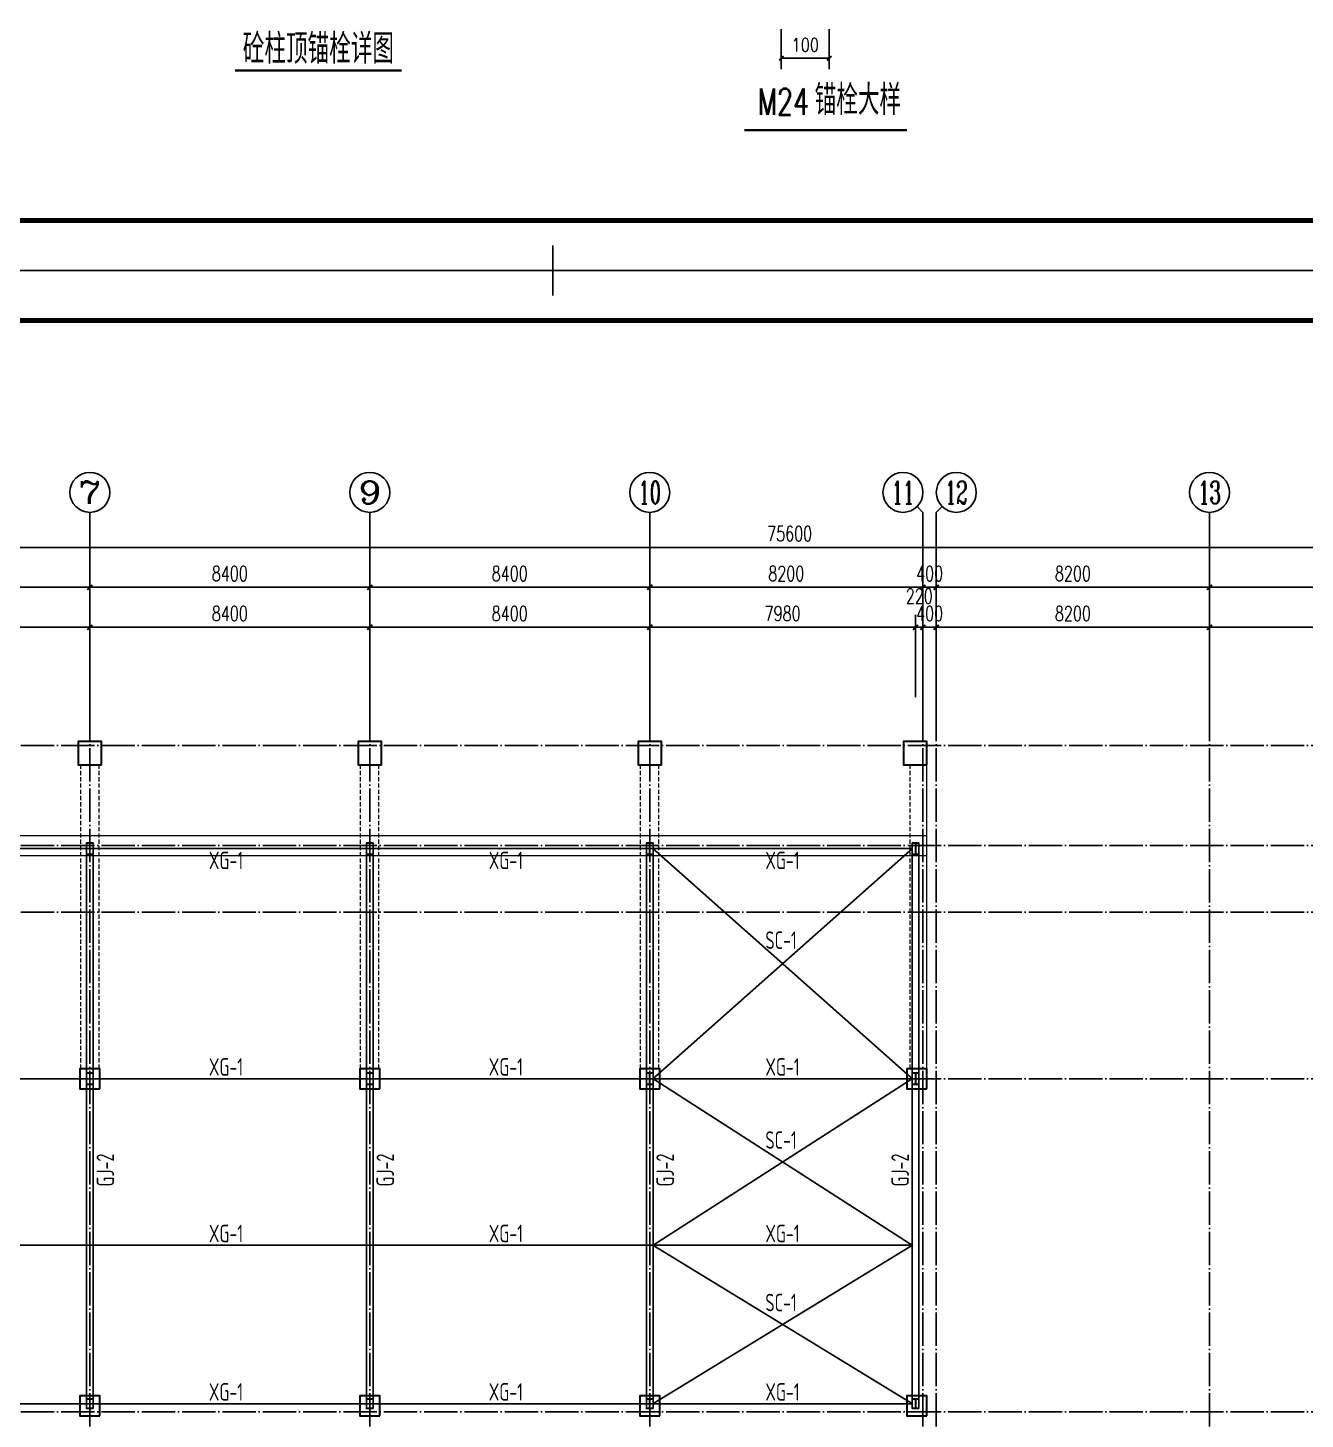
# Model space of a CAD drawing. Extents: x 712773 to 1022356, y -298958 to 209542.
# Drawn here: x 943530 to 981862, y -92237 to -50473 of the extents above; entities that cross this region are included whole.
import ezdxf
from ezdxf.enums import TextEntityAlignment as Align

# ---------------------------------------------------------------- set-up
doc = ezdxf.new("R2010")
doc.units = 0
doc.header["$LTSCALE"] = 500
doc.header["$MEASUREMENT"] = 0
doc.linetypes.add('DOTE', pattern=[2.42, 2, -0.2, 0.02, -0.2])
doc.linetypes.add('HIDDEN', pattern=[0.375, 0.25, -0.125])
doc.layers.get('0').update_dxf_attribs({"linetype": 'CONTINUOUS'})
doc.layers.get('DEFPOINTS').update_dxf_attribs({"linetype": 'CONTINUOUS'})
for name, color, linetype, lineweight in [('0S-柱-线', 50, 'CONTINUOUS', 30), ('0S-梁-不可见', 4, 'HIDDEN', 18), ('0S-梁-线', 5, 'CONTINUOUS', 18)]:
    doc.layers.add(name, color=color, linetype=linetype, lineweight=lineweight)
for name, color, linetype in [('2001', 4, 'CONTINUOUS'), ('AXIS', 3, 'CONTINUOUS'), ('AXIS_TEXT', 7, 'CONTINUOUS'), ('CAMERA', 6, 'CONTINUOUS'), ('DOTE', 1, 'DOTE'), ('PUB_TEXT', 7, 'CONTINUOUS'), ('S-HOLE', 5, 'CONTINUOUS'), ('T-TK', 157, 'CONTINUOUS'), ('照明平面标注层', 111, 'CONTINUOUS'), ('钢架', 7, 'CONTINUOUS')]:
    doc.layers.add(name, color=color, linetype=linetype)
doc.styles.add('_TCH_AXIS', font='COMPLEX', dxfattribs={"bigfont": 'GBCBIG'})
doc.styles.add('_TCH_DIM', font='SIMPLEX', dxfattribs={"bigfont": 'GBCBIG'})
doc.styles.add('_TCH_DIM_T3', font='SIMPLEX', dxfattribs={"width": 0.705882, "bigfont": 'GBCBIG'})
doc.styles.add('COMPLEX', font='COMPLEX')
doc.styles.add('DIM_FONT', font='SIMPLEX.shx', dxfattribs={"width": 0.8})
doc.styles.add('TSSD_Rein', font='tssdeng.shx', dxfattribs={"width": 0.7, "bigfont": 'hztxt.shx'})
doc.dimstyles.new('_TCH_ARCH&&150', dxfattribs={"dimtxt": 446.25, "dimasz": 150, "dimexe": 375, "dimexo": 450, "dimgap": 189.375, "dimtad": 1, "dimdec": 0, "dimzin": 0, "dimdsep": 46, "dimtxsty": '_TCH_DIM_T3', "dimblk": 'ARCHTICK', "dimcen": 0.09, "dimclrt": 7, "dimazin": 2, "dimtfac": 1, "dimtdec": 0, "dimtix": 1, "dimtmove": 2, "dimatfit": 3, "dimfxl": 0, "dimtolj": 1, "dimtzin": 0, "dimarcsym": 0})

# ---------------------------------------------------------------- blocks, each defined once
blk = doc.blocks.new('A1E图框')
at = {"layer": 'T-TK'}
for p, q in [((34800, -24700), (118900, -24700)), ((76850, -24700), (76850, -25200)), ((76850, -83600), (76850, -84100)), ((34800, -84100), (118900, -84100))]:
    blk.add_line(p, q, dxfattribs=at)
at = {"layer": 'T-TK', "const_width": 100}
blk.add_lwpolyline([(37300, -83100), (117900, -83100), (117900, -25700), (37300, -25700)], close=True, dxfattribs=at)
blk = doc.blocks.new('_ArchTick')
at = {"color": 0, "linetype": 'ByBlock', "const_width": 0.4}
blk.add_lwpolyline([(-0.5, -0.5), (0.5, 0.5)], dxfattribs=at)
blk = doc.blocks.new('sergsbgegberbsegb')
at = {"layer": '0S-梁-不可见'}
for p, q in [((1001890, -262753), (1001890, -253633)), ((1002440, -262753), (1002440, -253633)), ((1010290, -262753), (1010290, -253633)), ((1010840, -262753), (1010840, -253633)), ((1018690, -262753), (1018690, -253633)), ((1019240, -262753), (1019240, -253633)), ((1026785, -262753), (1026785, -253633))]:
    blk.add_line(p, q, dxfattribs=at)
at = {"layer": '0S-梁-线'}
for p, q in [((1027285, -262753), (1027285, -253633)), ((985245, -255753), (1027285, -255753)), ((985245, -256353), (1027285, -256353))]:
    blk.add_line(p, q, dxfattribs=at)
blk = doc.blocks.new('aweffewgfag')
at = {"layer": '0S-柱-线'}
for points in [[(1002515, -253633), (1002515, -252933), (1001815, -252933), (1001815, -253633)], [(1010915, -253633), (1010915, -252933), (1010215, -252933), (1010215, -253633)], [(1019315, -253633), (1019315, -252933), (1018615, -252933), (1018615, -253633)], [(1027285, -253633), (1027285, -252933), (1026585, -252933), (1026585, -253633)], [(1002465, -263353), (1002465, -262753), (1001865, -262753), (1001865, -263353)], [(1010865, -263353), (1010865, -262753), (1010265, -262753), (1010265, -263353)], [(1019265, -263353), (1019265, -262753), (1018665, -262753), (1018665, -263353)], [(1027285, -263353), (1027285, -262753), (1026685, -262753), (1026685, -263353)], [(1002465, -273173), (1002465, -272573), (1001865, -272573), (1001865, -273173)], [(1010865, -273173), (1010865, -272573), (1010265, -272573), (1010265, -273173)], [(1019265, -273173), (1019265, -272573), (1018665, -272573), (1018665, -273173)], [(1027285, -273173), (1027285, -272573), (1026685, -272573), (1026685, -273173)]]:
    blk.add_lwpolyline(points, close=True, dxfattribs=at)
blk = doc.blocks.new('*D396')
at = {"layer": 'AXIS', "color": 0, "lineweight": -2, "transparency": 16777216}
for p, q in [((928591, -70567), (928591, -65692)), ((1004191, -70567), (1004191, -65692)), ((928591, -66067), (1004191, -66067))]:
    blk.add_line(p, q, dxfattribs=at)
at = {"layer": 'DEFPOINTS', "color": 0, "transparency": 16777216}
for p in [(1004191, -66067), (928591, -71017), (1004191, -71017)]:
    blk.add_point(p, dxfattribs=at)
at = {"layer": 'AXIS', "color": 0, "lineweight": -2, "transparency": 16777216, "xscale": 150, "yscale": 150, "zscale": 150, "rotation": 180}
blk.add_blockref('_ArchTick', (928591, -66067), dxfattribs=at)
at = {"layer": 'AXIS', "color": 0, "lineweight": -2, "transparency": 16777216, "xscale": 150, "yscale": 150, "zscale": 150}
blk.add_blockref('_ArchTick', (1004191, -66067), dxfattribs=at)
at = {"layer": 'AXIS', "color": 7, "transparency": 16777216, "insert": (966391, -65655), "char_height": 446.2, "attachment_point": 5, "style": '_TCH_DIM_T3'}
blk.add_mtext('\\A1;75600', dxfattribs=at)
blk = doc.blocks.new('*D398')
at = {"layer": 'AXIS', "color": 0, "lineweight": -2, "transparency": 16777216}
for p, q in [((936991, -70567), (936991, -66892)), ((945391, -70567), (945391, -66892)), ((936991, -67267), (945391, -67267))]:
    blk.add_line(p, q, dxfattribs=at)
at = {"layer": 'DEFPOINTS', "color": 0, "transparency": 16777216}
for p in [(945391, -67267), (936991, -71017), (945391, -71017)]:
    blk.add_point(p, dxfattribs=at)
at = {"layer": 'AXIS', "color": 0, "lineweight": -2, "transparency": 16777216, "xscale": 150, "yscale": 150, "zscale": 150, "rotation": 180}
blk.add_blockref('_ArchTick', (936991, -67267), dxfattribs=at)
at = {"layer": 'AXIS', "color": 0, "lineweight": -2, "transparency": 16777216, "xscale": 150, "yscale": 150, "zscale": 150}
blk.add_blockref('_ArchTick', (945391, -67267), dxfattribs=at)
at = {"layer": 'AXIS', "color": 7, "transparency": 16777216, "insert": (941191, -66855), "char_height": 446.2, "attachment_point": 5, "style": '_TCH_DIM_T3'}
blk.add_mtext('\\A1;8400', dxfattribs=at)
blk = doc.blocks.new('*D399')
at = {"layer": 'AXIS', "color": 0, "lineweight": -2, "transparency": 16777216}
for p, q in [((945391, -70567), (945391, -66892)), ((953791, -70567), (953791, -66892)), ((945391, -67267), (953791, -67267))]:
    blk.add_line(p, q, dxfattribs=at)
at = {"layer": 'DEFPOINTS', "color": 0, "transparency": 16777216}
for p in [(953791, -67267), (945391, -71017), (953791, -71017)]:
    blk.add_point(p, dxfattribs=at)
at = {"layer": 'AXIS', "color": 0, "lineweight": -2, "transparency": 16777216, "xscale": 150, "yscale": 150, "zscale": 150, "rotation": 180}
blk.add_blockref('_ArchTick', (945391, -67267), dxfattribs=at)
at = {"layer": 'AXIS', "color": 0, "lineweight": -2, "transparency": 16777216, "xscale": 150, "yscale": 150, "zscale": 150}
blk.add_blockref('_ArchTick', (953791, -67267), dxfattribs=at)
at = {"layer": 'AXIS', "color": 7, "transparency": 16777216, "insert": (949591, -66855), "char_height": 446.2, "attachment_point": 5, "style": '_TCH_DIM_T3'}
blk.add_mtext('\\A1;8400', dxfattribs=at)
blk = doc.blocks.new('*D400')
at = {"layer": 'AXIS', "color": 0, "lineweight": -2, "transparency": 16777216}
for p, q in [((953791, -70567), (953791, -66892)), ((962191, -70567), (962191, -66892)), ((953791, -67267), (962191, -67267))]:
    blk.add_line(p, q, dxfattribs=at)
at = {"layer": 'DEFPOINTS', "color": 0, "transparency": 16777216}
for p in [(962191, -67267), (953791, -71017), (962191, -71017)]:
    blk.add_point(p, dxfattribs=at)
at = {"layer": 'AXIS', "color": 0, "lineweight": -2, "transparency": 16777216, "xscale": 150, "yscale": 150, "zscale": 150, "rotation": 180}
blk.add_blockref('_ArchTick', (953791, -67267), dxfattribs=at)
at = {"layer": 'AXIS', "color": 0, "lineweight": -2, "transparency": 16777216, "xscale": 150, "yscale": 150, "zscale": 150}
blk.add_blockref('_ArchTick', (962191, -67267), dxfattribs=at)
at = {"layer": 'AXIS', "color": 7, "transparency": 16777216, "insert": (957991, -66855), "char_height": 446.2, "attachment_point": 5, "style": '_TCH_DIM_T3'}
blk.add_mtext('\\A1;8400', dxfattribs=at)
blk = doc.blocks.new('*D401')
at = {"layer": 'AXIS', "color": 0, "lineweight": -2, "transparency": 16777216}
for p, q in [((962191, -70567), (962191, -66892)), ((970391, -70567), (970391, -66892)), ((962191, -67267), (970391, -67267))]:
    blk.add_line(p, q, dxfattribs=at)
at = {"layer": 'DEFPOINTS', "color": 0, "transparency": 16777216}
for p in [(970391, -67267), (962191, -71017), (970391, -71017)]:
    blk.add_point(p, dxfattribs=at)
at = {"layer": 'AXIS', "color": 0, "lineweight": -2, "transparency": 16777216, "xscale": 150, "yscale": 150, "zscale": 150, "rotation": 180}
blk.add_blockref('_ArchTick', (962191, -67267), dxfattribs=at)
at = {"layer": 'AXIS', "color": 0, "lineweight": -2, "transparency": 16777216, "xscale": 150, "yscale": 150, "zscale": 150}
blk.add_blockref('_ArchTick', (970391, -67267), dxfattribs=at)
at = {"layer": 'AXIS', "color": 7, "transparency": 16777216, "insert": (966291, -66855), "char_height": 446.2, "attachment_point": 5, "style": '_TCH_DIM_T3'}
blk.add_mtext('\\A1;8200', dxfattribs=at)
blk = doc.blocks.new('*D402')
at = {"layer": 'AXIS', "color": 0, "lineweight": -2, "transparency": 16777216}
for p, q in [((970391, -70567), (970391, -66892)), ((970791, -70567), (970791, -66892)), ((970391, -67267), (970241, -67267)), ((970391, -67267), (970791, -67267)), ((970791, -67267), (970941, -67267))]:
    blk.add_line(p, q, dxfattribs=at)
at = {"layer": 'DEFPOINTS', "color": 0, "transparency": 16777216}
for p in [(970791, -67267), (970391, -71017), (970791, -71017)]:
    blk.add_point(p, dxfattribs=at)
at = {"layer": 'AXIS', "color": 0, "lineweight": -2, "transparency": 16777216, "xscale": 150, "yscale": 150, "zscale": 150}
blk.add_blockref('_ArchTick', (970391, -67267), dxfattribs=at)
at = {"layer": 'AXIS', "color": 0, "lineweight": -2, "transparency": 16777216, "xscale": 150, "yscale": 150, "zscale": 150, "rotation": 180}
blk.add_blockref('_ArchTick', (970791, -67267), dxfattribs=at)
at = {"layer": 'AXIS', "color": 7, "transparency": 16777216, "insert": (970591, -66855), "char_height": 446.2, "attachment_point": 5, "style": '_TCH_DIM_T3'}
blk.add_mtext('\\A1;400', dxfattribs=at)
blk = doc.blocks.new('*D403')
at = {"layer": 'AXIS', "color": 0, "lineweight": -2, "transparency": 16777216}
for p, q in [((970791, -70567), (970791, -66892)), ((978991, -70567), (978991, -66892)), ((970791, -67267), (978991, -67267))]:
    blk.add_line(p, q, dxfattribs=at)
at = {"layer": 'DEFPOINTS', "color": 0, "transparency": 16777216}
for p in [(978991, -67267), (970791, -71017), (978991, -71017)]:
    blk.add_point(p, dxfattribs=at)
at = {"layer": 'AXIS', "color": 0, "lineweight": -2, "transparency": 16777216, "xscale": 150, "yscale": 150, "zscale": 150, "rotation": 180}
blk.add_blockref('_ArchTick', (970791, -67267), dxfattribs=at)
at = {"layer": 'AXIS', "color": 0, "lineweight": -2, "transparency": 16777216, "xscale": 150, "yscale": 150, "zscale": 150}
blk.add_blockref('_ArchTick', (978991, -67267), dxfattribs=at)
at = {"layer": 'AXIS', "color": 7, "transparency": 16777216, "insert": (974891, -66855), "char_height": 446.2, "attachment_point": 5, "style": '_TCH_DIM_T3'}
blk.add_mtext('\\A1;8200', dxfattribs=at)
blk = doc.blocks.new('*D404')
at = {"layer": 'AXIS', "color": 0, "lineweight": -2, "transparency": 16777216}
for p, q in [((978991, -70567), (978991, -66892)), ((987391, -70567), (987391, -66892)), ((978991, -67267), (987391, -67267))]:
    blk.add_line(p, q, dxfattribs=at)
at = {"layer": 'DEFPOINTS', "color": 0, "transparency": 16777216}
for p in [(987391, -67267), (978991, -71017), (987391, -71017)]:
    blk.add_point(p, dxfattribs=at)
at = {"layer": 'AXIS', "color": 0, "lineweight": -2, "transparency": 16777216, "xscale": 150, "yscale": 150, "zscale": 150, "rotation": 180}
blk.add_blockref('_ArchTick', (978991, -67267), dxfattribs=at)
at = {"layer": 'AXIS', "color": 0, "lineweight": -2, "transparency": 16777216, "xscale": 150, "yscale": 150, "zscale": 150}
blk.add_blockref('_ArchTick', (987391, -67267), dxfattribs=at)
at = {"layer": 'AXIS', "color": 7, "transparency": 16777216, "insert": (983191, -66855), "char_height": 446.2, "attachment_point": 5, "style": '_TCH_DIM_T3'}
blk.add_mtext('\\A1;8400', dxfattribs=at)
blk = doc.blocks.new('*D604')
at = {"layer": 'AXIS', "color": 0, "lineweight": -2, "transparency": 16777216}
for p, q in [((936991, -70567), (936991, -68092)), ((936991, -68467), (945391, -68467)), ((945391, -70567), (945391, -68092))]:
    blk.add_line(p, q, dxfattribs=at)
at = {"layer": 'DEFPOINTS', "color": 0, "transparency": 16777216}
for p in [(945391, -68467), (936991, -71017), (945391, -71017)]:
    blk.add_point(p, dxfattribs=at)
at = {"layer": 'AXIS', "color": 0, "lineweight": -2, "transparency": 16777216, "xscale": 150, "yscale": 150, "zscale": 150, "rotation": 180}
blk.add_blockref('_ArchTick', (936991, -68467), dxfattribs=at)
at = {"layer": 'AXIS', "color": 0, "lineweight": -2, "transparency": 16777216, "xscale": 150, "yscale": 150, "zscale": 150}
blk.add_blockref('_ArchTick', (945391, -68467), dxfattribs=at)
at = {"layer": 'AXIS', "color": 7, "transparency": 16777216, "insert": (941191, -68055), "char_height": 446.2, "attachment_point": 5, "style": '_TCH_DIM_T3'}
blk.add_mtext('\\A1;8400', dxfattribs=at)
blk = doc.blocks.new('*D605')
at = {"layer": 'AXIS', "color": 0, "lineweight": -2, "transparency": 16777216}
for p, q in [((945391, -70567), (945391, -68092)), ((945391, -68467), (953791, -68467)), ((953791, -70567), (953791, -68092))]:
    blk.add_line(p, q, dxfattribs=at)
at = {"layer": 'DEFPOINTS', "color": 0, "transparency": 16777216}
for p in [(953791, -68467), (945391, -71017), (953791, -71017)]:
    blk.add_point(p, dxfattribs=at)
at = {"layer": 'AXIS', "color": 0, "lineweight": -2, "transparency": 16777216, "xscale": 150, "yscale": 150, "zscale": 150, "rotation": 180}
blk.add_blockref('_ArchTick', (945391, -68467), dxfattribs=at)
at = {"layer": 'AXIS', "color": 0, "lineweight": -2, "transparency": 16777216, "xscale": 150, "yscale": 150, "zscale": 150}
blk.add_blockref('_ArchTick', (953791, -68467), dxfattribs=at)
at = {"layer": 'AXIS', "color": 7, "transparency": 16777216, "insert": (949591, -68055), "char_height": 446.2, "attachment_point": 5, "style": '_TCH_DIM_T3'}
blk.add_mtext('\\A1;8400', dxfattribs=at)
blk = doc.blocks.new('*D606')
at = {"layer": 'AXIS', "color": 0, "lineweight": -2, "transparency": 16777216}
for p, q in [((953791, -70567), (953791, -68092)), ((953791, -68467), (962191, -68467)), ((962191, -70567), (962191, -68092))]:
    blk.add_line(p, q, dxfattribs=at)
at = {"layer": 'DEFPOINTS', "color": 0, "transparency": 16777216}
for p in [(962191, -68467), (953791, -71017), (962191, -71017)]:
    blk.add_point(p, dxfattribs=at)
at = {"layer": 'AXIS', "color": 0, "lineweight": -2, "transparency": 16777216, "xscale": 150, "yscale": 150, "zscale": 150, "rotation": 180}
blk.add_blockref('_ArchTick', (953791, -68467), dxfattribs=at)
at = {"layer": 'AXIS', "color": 0, "lineweight": -2, "transparency": 16777216, "xscale": 150, "yscale": 150, "zscale": 150}
blk.add_blockref('_ArchTick', (962191, -68467), dxfattribs=at)
at = {"layer": 'AXIS', "color": 7, "transparency": 16777216, "insert": (957991, -68055), "char_height": 446.2, "attachment_point": 5, "style": '_TCH_DIM_T3'}
blk.add_mtext('\\A1;8400', dxfattribs=at)
blk = doc.blocks.new('*D607')
at = {"layer": 'AXIS', "color": 0, "lineweight": -2, "transparency": 16777216}
for p, q in [((962191, -70567), (962191, -68092)), ((962191, -68467), (970171, -68467)), ((970171, -70567), (970171, -68092))]:
    blk.add_line(p, q, dxfattribs=at)
at = {"layer": 'DEFPOINTS', "color": 0, "transparency": 16777216}
for p in [(970171, -68467), (962191, -71017), (970171, -71017)]:
    blk.add_point(p, dxfattribs=at)
at = {"layer": 'AXIS', "color": 0, "lineweight": -2, "transparency": 16777216, "xscale": 150, "yscale": 150, "zscale": 150, "rotation": 180}
blk.add_blockref('_ArchTick', (962191, -68467), dxfattribs=at)
at = {"layer": 'AXIS', "color": 0, "lineweight": -2, "transparency": 16777216, "xscale": 150, "yscale": 150, "zscale": 150}
blk.add_blockref('_ArchTick', (970171, -68467), dxfattribs=at)
at = {"layer": 'AXIS', "color": 7, "transparency": 16777216, "insert": (966181, -68055), "char_height": 446.2, "attachment_point": 5, "style": '_TCH_DIM_T3'}
blk.add_mtext('\\A1;7980', dxfattribs=at)
blk = doc.blocks.new('*D608')
at = {"layer": 'AXIS', "color": 0, "lineweight": -2, "transparency": 16777216}
for p, q in [((970171, -68467), (970021, -68467)), ((970171, -70567), (970171, -68092)), ((970171, -68467), (970391, -68467)), ((970391, -70567), (970391, -68092)), ((970391, -68467), (970541, -68467))]:
    blk.add_line(p, q, dxfattribs=at)
at = {"layer": 'DEFPOINTS', "color": 0, "transparency": 16777216}
for p in [(970391, -68467), (970171, -71017), (970391, -71017)]:
    blk.add_point(p, dxfattribs=at)
at = {"layer": 'AXIS', "color": 0, "lineweight": -2, "transparency": 16777216, "xscale": 150, "yscale": 150, "zscale": 150}
blk.add_blockref('_ArchTick', (970171, -68467), dxfattribs=at)
at = {"layer": 'AXIS', "color": 0, "lineweight": -2, "transparency": 16777216, "xscale": 150, "yscale": 150, "zscale": 150, "rotation": 180}
blk.add_blockref('_ArchTick', (970391, -68467), dxfattribs=at)
at = {"layer": 'AXIS', "color": 7, "transparency": 16777216, "insert": (970281, -67530), "char_height": 446.2, "attachment_point": 5, "style": '_TCH_DIM_T3'}
blk.add_mtext('\\A1;220', dxfattribs=at)
blk = doc.blocks.new('*D609')
at = {"layer": 'AXIS', "color": 0, "lineweight": -2, "transparency": 16777216}
for p, q in [((970391, -68467), (970241, -68467)), ((970391, -70567), (970391, -68092)), ((970391, -68467), (970791, -68467)), ((970791, -70567), (970791, -68092)), ((970791, -68467), (970941, -68467))]:
    blk.add_line(p, q, dxfattribs=at)
at = {"layer": 'DEFPOINTS', "color": 0, "transparency": 16777216}
for p in [(970791, -68467), (970391, -71017), (970791, -71017)]:
    blk.add_point(p, dxfattribs=at)
at = {"layer": 'AXIS', "color": 0, "lineweight": -2, "transparency": 16777216, "xscale": 150, "yscale": 150, "zscale": 150}
blk.add_blockref('_ArchTick', (970391, -68467), dxfattribs=at)
at = {"layer": 'AXIS', "color": 0, "lineweight": -2, "transparency": 16777216, "xscale": 150, "yscale": 150, "zscale": 150, "rotation": 180}
blk.add_blockref('_ArchTick', (970791, -68467), dxfattribs=at)
at = {"layer": 'AXIS', "color": 7, "transparency": 16777216, "insert": (970591, -68055), "char_height": 446.2, "attachment_point": 5, "style": '_TCH_DIM_T3'}
blk.add_mtext('\\A1;400', dxfattribs=at)
blk = doc.blocks.new('*D610')
at = {"layer": 'AXIS', "color": 0, "lineweight": -2, "transparency": 16777216}
for p, q in [((970791, -70567), (970791, -68092)), ((970791, -68467), (978991, -68467)), ((978991, -70567), (978991, -68092))]:
    blk.add_line(p, q, dxfattribs=at)
at = {"layer": 'DEFPOINTS', "color": 0, "transparency": 16777216}
for p in [(978991, -68467), (970791, -71017), (978991, -71017)]:
    blk.add_point(p, dxfattribs=at)
at = {"layer": 'AXIS', "color": 0, "lineweight": -2, "transparency": 16777216, "xscale": 150, "yscale": 150, "zscale": 150, "rotation": 180}
blk.add_blockref('_ArchTick', (970791, -68467), dxfattribs=at)
at = {"layer": 'AXIS', "color": 0, "lineweight": -2, "transparency": 16777216, "xscale": 150, "yscale": 150, "zscale": 150}
blk.add_blockref('_ArchTick', (978991, -68467), dxfattribs=at)
at = {"layer": 'AXIS', "color": 7, "transparency": 16777216, "insert": (974891, -68055), "char_height": 446.2, "attachment_point": 5, "style": '_TCH_DIM_T3'}
blk.add_mtext('\\A1;8200', dxfattribs=at)
blk = doc.blocks.new('*D611')
at = {"layer": 'AXIS', "color": 0, "lineweight": -2, "transparency": 16777216}
for p, q in [((978991, -70567), (978991, -68092)), ((978991, -68467), (987391, -68467)), ((987391, -70567), (987391, -68092))]:
    blk.add_line(p, q, dxfattribs=at)
at = {"layer": 'DEFPOINTS', "color": 0, "transparency": 16777216}
for p in [(987391, -68467), (978991, -71017), (987391, -71017)]:
    blk.add_point(p, dxfattribs=at)
at = {"layer": 'AXIS', "color": 0, "lineweight": -2, "transparency": 16777216, "xscale": 150, "yscale": 150, "zscale": 150, "rotation": 180}
blk.add_blockref('_ArchTick', (978991, -68467), dxfattribs=at)
at = {"layer": 'AXIS', "color": 0, "lineweight": -2, "transparency": 16777216, "xscale": 150, "yscale": 150, "zscale": 150}
blk.add_blockref('_ArchTick', (987391, -68467), dxfattribs=at)
at = {"layer": 'AXIS', "color": 7, "transparency": 16777216, "insert": (983191, -68055), "char_height": 446.2, "attachment_point": 5, "style": '_TCH_DIM_T3'}
blk.add_mtext('\\A1;8400', dxfattribs=at)
blk = doc.blocks.new('_AXISO')
blk.add_circle((0, 0), 0.5)
at = {"layer": 'AXIS_TEXT', "style": 'COMPLEX', "width": 1.302083}
blk.add_attdef('A', text='', height=0.56, dxfattribs=at).set_placement((-0.25, -0.28), (0.25, -0.28), align=Align.FIT)

msp = doc.modelspace()

# ---------------------------------------------------------------- linework, layer by layer
at = {"layer": '2001'}
for points in [[(945491.1, -91917), (945291.1, -91917), (945291.1, -74937), (945491.1, -74937)], [(953891.1, -91917), (953691.1, -91917), (953691.1, -74937), (953891.1, -74937)], [(962291.1, -91917), (962091.1, -91917), (962091.1, -74937), (962291.1, -74937)], [(970271.1, -91917), (970071.1, -91917), (970071.1, -74937), (970271.1, -74937)]]:
    msp.add_lwpolyline(points, close=True, dxfattribs=at)
at = {"layer": 'AXIS', "linetype": 'ByBlock'}
for p, q in [((966141.5, -50508.8), (966141.5, -51717.9)), ((967579.8, -50508.8), (967579.8, -51717.9)), ((966141.5, -51384.6), (967579.8, -51384.6))]:
    msp.add_line(p, q, dxfattribs=at)
at = {"layer": 'AXIS'}
for p, q in [((945391.1, -71017), (945391.1, -65017)), ((953791.1, -71017), (953791.1, -65017)), ((962191.1, -71017), (962191.1, -65017)), ((970215.4, -64841.3), (970391.1, -65017)), ((970391.1, -71017), (970391.1, -65017)), ((970966.8, -64841.3), (970791.1, -65017)), ((970791.1, -71017), (970791.1, -65017)), ((978991.1, -71017), (978991.1, -65017))]:
    msp.add_line(p, q, dxfattribs=at)
at = {"layer": 'CAMERA', "const_width": 50}
for points in [[(962291.1, -75112), (970071.1, -82017), (962291.1, -87017), (970071.1, -91772)], [(970071.1, -75112), (962291.1, -82017), (970071.1, -87017), (962291.1, -91772)]]:
    msp.add_lwpolyline(points, dxfattribs=at)
at = {"layer": 'DOTE'}
for p, q in [((945391.1, -111817), (945391.1, -71017)), ((953791.1, -111817), (953791.1, -71017)), ((962191.1, -111817), (962191.1, -71017)), ((970391.1, -111817), (970391.1, -71017)), ((970791.1, -111817), (970791.1, -71017)), ((978991.1, -111817), (978991.1, -71017)), ((927591.1, -72017), (1005191.1, -72017)), ((927591.1, -75017), (1005191.1, -75017)), ((927591.1, -77017), (1005191.1, -77017)), ((927591.1, -82017), (1005191.1, -82017)), ((927591.1, -92017), (1005191.1, -92017))]:
    msp.add_line(p, q, dxfattribs=at)
at = {"layer": 'PUB_TEXT', "color": 7, "const_width": 66.6}
for points in [[(949743.7, -51754.5), (954752.3, -51754.5)], [(965029.5, -53544.7), (969913, -53544.7)]]:
    msp.add_lwpolyline(points, dxfattribs=at)
at = {"layer": 'S-HOLE', "const_width": 50}
for points in [[(928911.1, -75112), (970071.1, -75112)], [(928911.1, -82017), (970071.1, -82017)], [(928911.1, -87017), (970071.1, -87017)], [(928911.1, -91772), (970071.1, -91772)]]:
    msp.add_lwpolyline(points, dxfattribs=at)
at = {"layer": '钢架', "color": 4}
for p, q in [((945291.1, -74937), (945491.1, -74937)), ((945291.1, -74947), (945291.1, -74937)), ((945291.1, -74947), (945491.1, -74947)), ((945388.1, -74947), (945388.1, -75277)), ((945394.1, -74947), (945394.1, -75277)), ((945491.1, -74937), (945491.1, -74947)), ((953691.1, -74937), (953891.1, -74937)), ((953691.1, -74947), (953691.1, -74937)), ((953691.1, -74947), (953891.1, -74947)), ((953788.1, -74947), (953788.1, -75277)), ((953794.1, -74947), (953794.1, -75277)), ((953891.1, -74937), (953891.1, -74947)), ((962091.1, -74937), (962291.1, -74937)), ((962091.1, -74947), (962091.1, -74937)), ((962091.1, -74947), (962291.1, -74947)), ((962188.1, -74947), (962188.1, -75277)), ((962194.1, -74947), (962194.1, -75277)), ((962291.1, -74937), (962291.1, -74947)), ((970071.1, -74937), (970271.1, -74937)), ((970071.1, -74947), (970071.1, -74937)), ((970071.1, -74947), (970271.1, -74947)), ((970168.1, -74947), (970168.1, -75277)), ((970174.1, -74947), (970174.1, -75277)), ((970271.1, -74937), (970271.1, -74947)), ((945491.1, -75277), (945291.1, -75277)), ((945291.1, -75287), (945291.1, -75277)), ((945491.1, -75287), (945291.1, -75287)), ((945491.1, -75277), (945491.1, -75287)), ((953891.1, -75277), (953691.1, -75277)), ((953691.1, -75287), (953691.1, -75277)), ((953891.1, -75287), (953691.1, -75287)), ((953891.1, -75277), (953891.1, -75287)), ((962291.1, -75277), (962091.1, -75277)), ((962091.1, -75287), (962091.1, -75277)), ((962291.1, -75287), (962091.1, -75287)), ((962291.1, -75277), (962291.1, -75287)), ((970271.1, -75277), (970071.1, -75277)), ((970071.1, -75287), (970071.1, -75277)), ((970271.1, -75287), (970071.1, -75287)), ((970271.1, -75277), (970271.1, -75287)), ((945291.1, -81842), (945491.1, -81842)), ((945291.1, -81852), (945291.1, -81842)), ((945291.1, -81852), (945491.1, -81852)), ((945388.1, -81852), (945388.1, -82182)), ((945394.1, -81852), (945394.1, -82182)), ((945491.1, -81842), (945491.1, -81852)), ((953691.1, -81842), (953891.1, -81842)), ((953691.1, -81852), (953691.1, -81842)), ((953691.1, -81852), (953891.1, -81852)), ((953788.1, -81852), (953788.1, -82182)), ((953794.1, -81852), (953794.1, -82182)), ((953891.1, -81842), (953891.1, -81852)), ((962091.1, -81842), (962291.1, -81842)), ((962091.1, -81852), (962091.1, -81842)), ((962091.1, -81852), (962291.1, -81852)), ((962188.1, -81852), (962188.1, -82182)), ((962194.1, -81852), (962194.1, -82182)), ((962291.1, -81842), (962291.1, -81852)), ((970071.1, -81842), (970271.1, -81842)), ((970071.1, -81852), (970071.1, -81842)), ((970071.1, -81852), (970271.1, -81852)), ((970168.1, -81852), (970168.1, -82182)), ((970174.1, -81852), (970174.1, -82182)), ((970271.1, -81842), (970271.1, -81852)), ((945491.1, -82182), (945291.1, -82182)), ((945291.1, -82192), (945291.1, -82182)), ((945491.1, -82192), (945291.1, -82192)), ((945491.1, -82182), (945491.1, -82192)), ((953891.1, -82182), (953691.1, -82182)), ((953691.1, -82192), (953691.1, -82182)), ((953891.1, -82192), (953691.1, -82192)), ((953891.1, -82182), (953891.1, -82192)), ((962291.1, -82182), (962091.1, -82182)), ((962091.1, -82192), (962091.1, -82182)), ((962291.1, -82192), (962091.1, -82192)), ((962291.1, -82182), (962291.1, -82192)), ((970271.1, -82182), (970071.1, -82182)), ((970071.1, -82192), (970071.1, -82182)), ((970271.1, -82192), (970071.1, -82192)), ((970271.1, -82182), (970271.1, -82192)), ((945291.1, -91627), (945491.1, -91627)), ((945291.1, -91637), (945291.1, -91627)), ((945291.1, -91637), (945491.1, -91637)), ((945388.1, -91907), (945388.1, -91637)), ((945394.1, -91907), (945394.1, -91637)), ((945491.1, -91627), (945491.1, -91637)), ((953691.1, -91627), (953891.1, -91627)), ((953691.1, -91637), (953691.1, -91627)), ((953691.1, -91637), (953891.1, -91637)), ((953788.1, -91907), (953788.1, -91637)), ((953794.1, -91907), (953794.1, -91637)), ((953891.1, -91627), (953891.1, -91637)), ((962091.1, -91627), (962291.1, -91627)), ((962091.1, -91637), (962091.1, -91627)), ((962091.1, -91637), (962291.1, -91637)), ((962188.1, -91907), (962188.1, -91637)), ((962194.1, -91907), (962194.1, -91637)), ((962291.1, -91627), (962291.1, -91637)), ((970071.1, -91627), (970271.1, -91627)), ((970071.1, -91637), (970071.1, -91627)), ((970071.1, -91637), (970271.1, -91637)), ((970168.1, -91907), (970168.1, -91637)), ((970174.1, -91907), (970174.1, -91637)), ((970271.1, -91627), (970271.1, -91637)), ((945491.1, -91907), (945291.1, -91907)), ((945291.1, -91917), (945291.1, -91907)), ((945491.1, -91917), (945291.1, -91917)), ((945491.1, -91907), (945491.1, -91917)), ((953891.1, -91907), (953691.1, -91907)), ((953691.1, -91917), (953691.1, -91907)), ((953891.1, -91917), (953691.1, -91917)), ((953891.1, -91907), (953891.1, -91917)), ((962291.1, -91907), (962091.1, -91907)), ((962091.1, -91917), (962091.1, -91907)), ((962291.1, -91917), (962091.1, -91917)), ((962291.1, -91907), (962291.1, -91917)), ((970271.1, -91907), (970071.1, -91907)), ((970071.1, -91917), (970071.1, -91907)), ((970271.1, -91917), (970071.1, -91917)), ((970271.1, -91907), (970271.1, -91917))]:
    msp.add_line(p, q, dxfattribs=at)

# ---------------------------------------------------------------- block references
for name in ['aweffewgfag', 'sergsbgegberbsegb']:
    msp.add_blockref(name, (-56773.5, 181036.3))
at = {"layer": 'AXIS', "linetype": 'ByBlock', "xscale": 133.298667, "yscale": 133.298667, "zscale": 133.298667, "rotation": 180}
msp.add_blockref('_ArchTick', (966141.5, -51384.6), dxfattribs=at)
at = {"layer": 'AXIS', "linetype": 'ByBlock', "xscale": 133.298667, "yscale": 133.298667, "zscale": 133.298667}
msp.add_blockref('_ArchTick', (967579.8, -51384.6), dxfattribs=at)
at = {"layer": 'AXIS'}
ref = msp.add_blockref('_AXISO', (945391.1, -64417), dxfattribs=dict(at, xscale=1200, yscale=1200, zscale=1200))
ref.add_attrib('A', '7', dxfattribs={"layer": 'AXIS_TEXT', "height": 678.8, "style": '_TCH_AXIS', "width": 1.875}).set_placement((945051.7, -64756.4), (945730.5, -64756.4), align=Align.FIT)
ref = msp.add_blockref('_AXISO', (953791.1, -64417), dxfattribs=dict(at, xscale=1200, yscale=1200, zscale=1200))
ref.add_attrib('A', '9', dxfattribs={"layer": 'AXIS_TEXT', "height": 678.8, "style": '_TCH_AXIS', "width": 1.875}).set_placement((953451.7, -64756.4), (954130.5, -64756.4), align=Align.FIT)
ref = msp.add_blockref('_AXISO', (962191.1, -64417), dxfattribs=dict(at, xscale=1200, yscale=1200, zscale=1200))
ref.add_attrib('A', '10', dxfattribs={"layer": 'AXIS_TEXT', "height": 678.82, "style": '_TCH_AXIS', "width": 0.905172}).set_placement((961851.7, -64756.4), (962530.5, -64756.4), align=Align.FIT)
ref = msp.add_blockref('_AXISO', (969791.1, -64417), dxfattribs=dict(at, xscale=1200, yscale=1200, zscale=1200))
ref.add_attrib('A', '11', dxfattribs={"layer": 'AXIS_TEXT', "height": 678.82, "style": '_TCH_AXIS', "width": 1.09375}).set_placement((969451.7, -64756.4), (970130.5, -64756.4), align=Align.FIT)
ref = msp.add_blockref('_AXISO', (971391.1, -64417), dxfattribs=dict(at, xscale=1200, yscale=1200, zscale=1200))
ref.add_attrib('A', '12', dxfattribs={"layer": 'AXIS_TEXT', "height": 678.82, "style": '_TCH_AXIS', "width": 0.905172}).set_placement((971051.7, -64756.4), (971730.5, -64756.4), align=Align.FIT)
ref = msp.add_blockref('_AXISO', (978991.1, -64417), dxfattribs=dict(at, xscale=1200, yscale=1200, zscale=1200))
ref.add_attrib('A', '13', dxfattribs={"layer": 'AXIS_TEXT', "height": 678.82, "style": '_TCH_AXIS', "width": 0.905172}).set_placement((978651.7, -64756.4), (979330.5, -64756.4), align=Align.FIT)
at = {"layer": '照明平面标注层', "xscale": 1.5, "yscale": 1.5, "zscale": 1.5}
for p in [(844005.8, 68392.5), (844005.8, -20707.5)]:
    msp.add_blockref('A1E图框', p, dxfattribs=at)

# ---------------------------------------------------------------- texts
at = {"layer": 'AXIS', "color": 7, "linetype": 'ByBlock', "insert": (966860.6, -50984.7), "char_height": 399.9, "attachment_point": 5, "style": 'DIM_FONT'}
msp.add_mtext('\\A1;100', dxfattribs=at)
at = {"layer": 'PUB_TEXT', "color": 7, "style": '_TCH_DIM'}
for s, p in [('砼柱顶锚栓详图', (949980.8, -51550.2)), ('锚栓大样', (967141.8, -53085.7))]:
    msp.add_text(s, height=900, dxfattribs=at).set_placement(p)
at = {"layer": 'PUB_TEXT', "color": 7, "style": '_TCH_DIM', "width": 0.705882}
msp.add_text('M24', height=793.13, dxfattribs=at).set_placement((965435.5, -53085.7))
at = {"layer": 'PUB_TEXT', "style": 'TSSD_Rein', "width": 0.7}
for s, p in [('XG-1', (948962.8, -75728.4)), ('XG-1', (957362.8, -75728.4)), ('XG-1', (965662.8, -75728.4)), ('SC-1', (965662.8, -78121.1)), ('XG-1', (948962.8, -81925.6)), ('XG-1', (957362.8, -81925.6)), ('XG-1', (965662.8, -81925.6)), ('SC-1', (965662.8, -84121.1)), ('XG-1', (948962.8, -86925.6)), ('XG-1', (957362.8, -86925.6)), ('XG-1', (965662.8, -86925.6)), ('SC-1', (965662.8, -88998.6)), ('XG-1', (948962.8, -91680.6)), ('XG-1', (957362.8, -91680.6)), ('XG-1', (965662.8, -91680.6))]:
    msp.add_text(s, height=525, dxfattribs=at).set_placement(p)
for p in [(946117.7, -85253), (954517.7, -85253), (962917.7, -85253), (969969.6, -85253)]:
    msp.add_text('GJ-2', height=525, rotation=90, dxfattribs=at).set_placement(p)

# ---------------------------------------------------------------- dimensions: what is measured, and where the dimension line sits
at = {"layer": 'AXIS'}
for p1, p2, distance, picture, middle in [((928591.1, -71017), (1004191.1, -71017), 4950, '*D396', (966391.1, -65654.5)), ((936991.1, -71017), (945391.1, -71017), 3750, '*D398', (941191.1, -66854.5)), ((945391.1, -71017), (953791.1, -71017), 3750, '*D399', (949591.1, -66854.5)), ((953791.1, -71017), (962191.1, -71017), 3750, '*D400', (957991.1, -66854.5)), ((962191.1, -71017), (970391.1, -71017), 3750, '*D401', (966291.1, -66854.5)), ((970391.1, -71017), (970791.1, -71017), 3750, '*D402', (970591.1, -66854.5)), ((970791.1, -71017), (978991.1, -71017), 3750, '*D403', (974891.1, -66854.5)), ((978991.1, -71017), (987391.1, -71017), 3750, '*D404', (983191.1, -66854.5)), ((936991.1, -71017), (945391.1, -71017), 2550, '*D604', (941191.1, -68054.5)), ((945391.1, -71017), (953791.1, -71017), 2550, '*D605', (949591.1, -68054.5)), ((953791.1, -71017), (962191.1, -71017), 2550, '*D606', (957991.1, -68054.5)), ((962191.1, -71017), (970171.1, -71017), 2550, '*D607', (966181.1, -68054.5)), ((970391.1, -71017), (970791.1, -71017), 2550, '*D609', (970591.1, -68054.5)), ((970791.1, -71017), (978991.1, -71017), 2550, '*D610', (974891.1, -68054.5)), ((978991.1, -71017), (987391.1, -71017), 2550, '*D611', (983191.1, -68054.5))]:
    dim = msp.add_aligned_dim(p1=p1, p2=p2, distance=distance, dimstyle='_TCH_ARCH&&150', dxfattribs=at)
    dim.commit()
    dim.dimension.update_dxf_attribs({"geometry": picture, "text_midpoint": middle})
dim = msp.add_linear_dim(base=(970391.1, -68467), p1=(970171.1, -71017), p2=(970391.1, -71017), angle=0, dimstyle='_TCH_ARCH&&150', dxfattribs=at)
dim.commit()
dim.dimension.update_dxf_attribs({"geometry": '*D608', "text_midpoint": (970281.1, -67529.5), "dimtype": 129})

doc.saveas('drawing.dxf')
